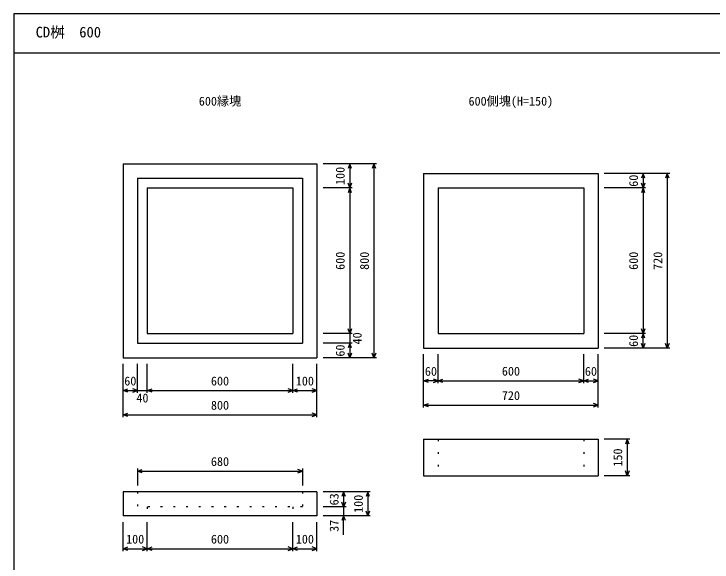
# Model space of a CAD drawing. Units: millimetres, scale not verified. Extents: x 15 to 25215, y 0 to 17820.
# Drawn here: x 15483 to 18363, y 8277 to 10537 of the extents above; entities that cross this region are included whole.
import ezdxf
from ezdxf.enums import TextEntityAlignment as Align

# ---------------------------------------------------------------- set-up
doc = ezdxf.new("R2010")
doc.units = ezdxf.units.MM
doc.header["$LTSCALE"] = 30
doc.linetypes.add('DOTTED', pattern=[1.75, 0.25, -1.5])
for name, color, linetype, lineweight in [('DIM', 7, 'Continuous', 25), ('OUTLINE', 3, 'Continuous', 25), ('OUTLINE2', 4, 'DOTTED', 25), ('TXT', 7, 'Continuous', 25)]:
    doc.layers.add(name, color=color, linetype=linetype, lineweight=lineweight)
doc.styles.add('ＭＳ ゴシック', font='')
doc.styles.get('ＭＳ ゴシック').set_extended_font_data('MS Gothic')

msp = doc.modelspace()

# ---------------------------------------------------------------- linework, layer by layer
at = {"layer": 'DIM'}
for p, q in [((21983.48, 10536.57), (15483.48, 10536.57)), ((15483.48, 10536.57), (15483.48, 6036.57)), ((15483.48, 10376.57), (21983.48, 10376.57)), ((16978.48, 9919.19), (16758.48, 9919.19)), ((16868.48, 9919.19), (16861.39, 9899.73)), ((16868.48, 9919.19), (16868.48, 9819.19)), ((16875.56, 9899.73), (16868.48, 9919.19)), ((16968.48, 9919.19), (16961.39, 9899.73)), ((16968.48, 9919.19), (16968.48, 9119.19)), ((16975.56, 9899.73), (16968.48, 9919.19)), ((18188.48, 9879.19), (17918.48, 9879.19)), ((18078.48, 9879.19), (18071.39, 9859.73)), ((18078.48, 9879.19), (18078.48, 9819.19)), ((18085.56, 9859.73), (18078.48, 9879.19)), ((18178.48, 9879.19), (18171.39, 9859.73)), ((18178.48, 9879.19), (18178.48, 9159.19)), ((18185.56, 9859.73), (18178.48, 9879.19)), ((16878.48, 9819.19), (16758.48, 9819.19)), ((16868.48, 9819.19), (16861.39, 9838.65)), ((16868.48, 9819.19), (16861.39, 9799.73)), ((16875.56, 9838.65), (16868.48, 9819.19)), ((16868.48, 9819.19), (16868.48, 9219.19)), ((16875.56, 9799.73), (16868.48, 9819.19)), ((18088.48, 9819.19), (17918.48, 9819.19)), ((18078.48, 9819.19), (18071.39, 9838.65)), ((18078.48, 9819.19), (18071.39, 9799.73)), ((18085.56, 9838.65), (18078.48, 9819.19)), ((18078.48, 9819.19), (18078.48, 9219.19)), ((18085.56, 9799.73), (18078.48, 9819.19)), ((16878.48, 9219.19), (16758.48, 9219.19)), ((16868.48, 9219.19), (16861.39, 9238.65)), ((16875.56, 9238.65), (16868.48, 9219.19)), ((16868.48, 9219.19), (16868.48, 9179.19)), ((18088.48, 9219.19), (17918.48, 9219.19)), ((18078.48, 9219.19), (18071.39, 9238.65)), ((18078.48, 9219.19), (18071.39, 9199.73)), ((18085.56, 9238.65), (18078.48, 9219.19)), ((18078.48, 9159.19), (18078.48, 9219.19)), ((18085.56, 9199.73), (18078.48, 9219.19)), ((16878.48, 9179.19), (16758.48, 9179.19)), ((16868.48, 9179.19), (16861.39, 9159.73)), ((16868.48, 9179.19), (16868.48, 9119.19)), ((16875.56, 9159.73), (16868.48, 9179.19)), ((18188.48, 9159.19), (17918.48, 9159.19)), ((18078.48, 9159.19), (18071.39, 9178.65)), ((18085.56, 9178.65), (18078.48, 9159.19)), ((18178.48, 9159.19), (18171.39, 9178.65)), ((18185.56, 9178.65), (18178.48, 9159.19)), ((16868.48, 9119.19), (16861.39, 9138.65)), ((16875.56, 9138.65), (16868.48, 9119.19)), ((16968.48, 9119.19), (16961.39, 9138.65)), ((16975.56, 9138.65), (16968.48, 9119.19)), ((17173.48, 8914.19), (17173.48, 9134.19)), ((17233.48, 9014.19), (17233.48, 9134.19)), ((17833.48, 9014.19), (17833.48, 9134.19)), ((17893.48, 8914.19), (17893.48, 9134.19)), ((16978.48, 9119.19), (16758.48, 9119.19)), ((15933.48, 8874.19), (15933.48, 9094.19)), ((15993.48, 8974.19), (15993.48, 9094.19)), ((16033.48, 8974.19), (16033.48, 9094.19)), ((16633.48, 8974.19), (16633.48, 9094.19)), ((16733.48, 8874.19), (16733.48, 9094.19)), ((17173.48, 9024.19), (17192.93, 9031.27)), ((17233.48, 9024.19), (17173.48, 9024.19)), ((17192.93, 9017.1), (17173.48, 9024.19)), ((17233.48, 9024.19), (17214.02, 9031.27)), ((17214.02, 9017.1), (17233.48, 9024.19)), ((17233.48, 9024.19), (17252.93, 9031.27)), ((17233.48, 9024.19), (17833.48, 9024.19)), ((17252.93, 9017.1), (17233.48, 9024.19)), ((17833.48, 9024.19), (17814.02, 9031.27)), ((17814.02, 9017.1), (17833.48, 9024.19)), ((17833.48, 9024.19), (17852.93, 9031.27)), ((17833.48, 9024.19), (17893.48, 9024.19)), ((17852.93, 9017.1), (17833.48, 9024.19)), ((17893.48, 9024.19), (17874.02, 9031.27)), ((17874.02, 9017.1), (17893.48, 9024.19)), ((15933.48, 8984.19), (15952.93, 8991.27)), ((15933.48, 8984.19), (15993.48, 8984.19)), ((15952.93, 8977.1), (15933.48, 8984.19)), ((15993.48, 8984.19), (15974.02, 8991.27)), ((15974.02, 8977.1), (15993.48, 8984.19)), ((15993.48, 8984.19), (16033.48, 8984.19)), ((16033.48, 8984.19), (16052.93, 8991.27)), ((16033.48, 8984.19), (16633.48, 8984.19)), ((16052.93, 8977.1), (16033.48, 8984.19)), ((16633.48, 8984.19), (16614.02, 8991.27)), ((16614.02, 8977.1), (16633.48, 8984.19)), ((16633.48, 8984.19), (16652.93, 8991.27)), ((16633.48, 8984.19), (16733.48, 8984.19)), ((16652.93, 8977.1), (16633.48, 8984.19)), ((16733.48, 8984.19), (16714.02, 8991.27)), ((16714.02, 8977.1), (16733.48, 8984.19)), ((17173.48, 8924.19), (17192.93, 8931.27)), ((17893.48, 8924.19), (17874.02, 8931.27)), ((17173.48, 8924.19), (17893.48, 8924.19)), ((17192.93, 8917.1), (17173.48, 8924.19)), ((17874.02, 8917.1), (17893.48, 8924.19)), ((15933.48, 8884.19), (15952.93, 8891.27)), ((15933.48, 8884.19), (16733.48, 8884.19)), ((15952.93, 8877.1), (15933.48, 8884.19)), ((16733.48, 8884.19), (16714.02, 8891.27)), ((16714.02, 8877.1), (16733.48, 8884.19)), ((18023.48, 8783.19), (17918.48, 8783.19)), ((18023.48, 8783.19), (17918.48, 8783.19)), ((18013.48, 8783.19), (18006.39, 8763.73)), ((18013.48, 8783.19), (18013.48, 8633.19)), ((18020.56, 8763.73), (18013.48, 8783.19)), ((15993.48, 8662.34), (15993.48, 8592.34)), ((15993.48, 8652.34), (16012.93, 8659.42)), ((15993.48, 8652.34), (16673.48, 8652.34)), ((16012.93, 8645.26), (15993.48, 8652.34)), ((16673.48, 8652.34), (16654.02, 8659.42)), ((16654.02, 8645.26), (16673.48, 8652.34)), ((16673.48, 8662.34), (16673.48, 8592.34)), ((18013.48, 8633.19), (18006.39, 8652.64)), ((18020.56, 8652.64), (18013.48, 8633.19)), ((18023.48, 8633.19), (17918.48, 8633.19)), ((16953.48, 8567.34), (16758.48, 8567.34)), ((16843.48, 8567.34), (16836.39, 8547.88)), ((16843.48, 8567.34), (16843.48, 8504.34)), ((16850.56, 8547.88), (16843.48, 8567.34)), ((16943.48, 8567.34), (16936.39, 8547.88)), ((16943.48, 8567.34), (16943.48, 8467.34)), ((16950.56, 8547.88), (16943.48, 8567.34)), ((16843.48, 8504.34), (16836.39, 8523.8)), ((16850.56, 8523.8), (16843.48, 8504.34)), ((16853.48, 8504.34), (16758.48, 8504.34)), ((16843.48, 8504.34), (16843.48, 8467.34)), ((16953.48, 8467.34), (16758.48, 8467.34)), ((16843.48, 8467.34), (16836.39, 8447.88)), ((16843.48, 8389.68), (16843.48, 8467.34)), ((16850.56, 8447.88), (16843.48, 8467.34)), ((16943.48, 8467.34), (16936.39, 8486.8)), ((16950.56, 8486.8), (16943.48, 8467.34)), ((15933.48, 8322.34), (15933.48, 8442.34)), ((16033.48, 8322.34), (16033.48, 8442.34)), ((16633.48, 8322.34), (16633.48, 8442.34)), ((16733.48, 8322.34), (16733.48, 8442.34)), ((15933.48, 8332.34), (15952.93, 8339.42)), ((15933.48, 8332.34), (16033.48, 8332.34)), ((15952.93, 8325.26), (15933.48, 8332.34)), ((16033.48, 8332.34), (16014.02, 8339.42)), ((16014.02, 8325.26), (16033.48, 8332.34)), ((16033.48, 8332.34), (16052.93, 8339.42)), ((16033.48, 8332.34), (16633.48, 8332.34)), ((16052.93, 8325.26), (16033.48, 8332.34)), ((16633.48, 8332.34), (16614.02, 8339.42)), ((16614.02, 8325.26), (16633.48, 8332.34)), ((16633.48, 8332.34), (16652.93, 8339.42)), ((16633.48, 8332.34), (16733.48, 8332.34)), ((16652.93, 8325.26), (16633.48, 8332.34)), ((16733.48, 8332.34), (16714.02, 8339.42)), ((16714.02, 8325.26), (16733.48, 8332.34))]:
    msp.add_line(p, q, dxfattribs=at)
at = {"layer": 'OUTLINE'}
for p, q in [((15933.48, 9919.19), (15933.48, 9119.19)), ((15933.48, 9919.19), (16733.48, 9919.19)), ((16733.48, 9919.19), (16733.48, 9119.19)), ((17173.48, 9879.19), (17893.48, 9879.19)), ((17173.48, 9879.19), (17173.48, 9159.19)), ((17893.48, 9879.19), (17893.48, 9159.19)), ((15993.48, 9859.19), (15993.48, 9179.19)), ((15993.48, 9859.19), (16673.48, 9859.19)), ((16673.48, 9859.19), (16673.48, 9179.19)), ((16033.48, 9819.19), (16033.48, 9219.19)), ((16033.48, 9819.19), (16633.48, 9819.19)), ((16633.48, 9819.19), (16633.48, 9219.19)), ((17233.48, 9819.19), (17833.48, 9819.19)), ((17233.48, 9819.19), (17233.48, 9219.19)), ((17833.48, 9819.19), (17833.48, 9219.19)), ((16033.48, 9219.19), (16633.48, 9219.19)), ((17233.48, 9219.19), (17833.48, 9219.19)), ((15993.48, 9179.19), (16673.48, 9179.19)), ((17173.48, 9159.19), (17893.48, 9159.19)), ((15933.48, 9119.19), (16733.48, 9119.19)), ((17173.48, 8783.19), (17893.48, 8783.19)), ((17173.48, 8783.19), (17173.48, 8633.19)), ((17893.48, 8783.19), (17893.48, 8633.19)), ((17173.48, 8633.19), (17893.48, 8633.19)), ((15933.48, 8567.34), (15933.48, 8467.34)), ((16733.48, 8567.34), (15933.48, 8567.34)), ((16733.48, 8567.34), (16733.48, 8467.34)), ((16733.48, 8467.34), (15933.48, 8467.34))]:
    msp.add_line(p, q, dxfattribs=at)
at = {"layer": 'OUTLINE2'}
for p, q in [((17233.48, 8783.19), (17233.48, 8633.19)), ((17833.48, 8783.19), (17833.48, 8633.19)), ((15993.48, 8567.34), (15993.48, 8504.34)), ((16673.48, 8567.34), (16673.48, 8504.34)), ((16673.48, 8504.34), (15993.48, 8504.34)), ((16033.48, 8504.34), (16033.48, 8467.34)), ((16633.48, 8504.34), (16633.48, 8467.34))]:
    msp.add_line(p, q, dxfattribs=at)

# ---------------------------------------------------------------- texts
at = {"layer": 'DIM', "style": 'ＭＳ ゴシック'}
for s, p in [('100', (16858.48, 9831.69)), ('60', (18068.48, 9824.19)), ('600', (16858.48, 9481.69)), ('800', (16958.48, 9481.69)), ('600', (18068.48, 9481.69)), ('720', (18168.48, 9481.69)), ('40', (16928.48, 9174.19)), ('60', (18068.48, 9164.19)), ('60', (16858.48, 9124.19)), ('150', (18003.48, 8670.69)), ('63', (16833.48, 8510.84)), ('100', (16933.48, 8479.84)), ('37', (16833.48, 8401.6))]:
    msp.add_text(s, height=36.66, rotation=90, dxfattribs=at).set_placement(p, align=Align.BOTTOM_LEFT)
for s, p in [('60', (17178.48, 9034.19)), ('600', (17495.98, 9034.87)), ('60', (17838.48, 9034.19)), ('60', (15938.48, 8994.19)), ('600', (16295.98, 8994.19)), ('100', (16645.98, 8994.19)), ('40', (15988.48, 8924.19)), ('720', (17495.98, 8934.19)), ('800', (16295.98, 8894.19)), ('680', (16295.98, 8662.34)), ('100', (15945.98, 8342.34)), ('600', (16295.98, 8342.34)), ('100', (16645.98, 8342.34))]:
    msp.add_text(s, height=36.66, dxfattribs=at).set_placement(p, align=Align.BOTTOM_LEFT)
at = {"layer": 'TXT', "style": 'ＭＳ ゴシック'}
for s, height, p in [('CD桝\u3000600', 43.99, (15572.98, 10426.57)), ('600縁塊', 36.66, (16245.98, 10147.77)), ('600側塊(H=150)', 36.66, (17358.48, 10147.77))]:
    msp.add_text(s, height=height, dxfattribs=at).set_placement(p, align=Align.BOTTOM_LEFT)

doc.saveas('drawing.dxf')
